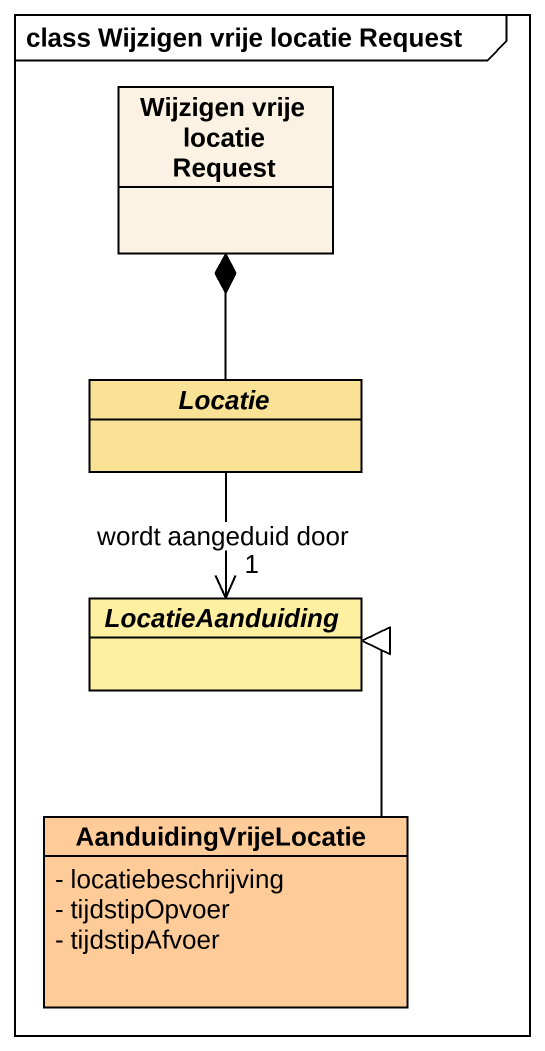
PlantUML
@startuml
mainframe class Wijzigen vrije locatie Request
hide circle
hide empty members
skinparam classAttributeIconSize 0
class "Wijzigen vrije locatie Request" as Wijzigen_vrije_locatie
abstract class Locatie #F9E295
abstract class LocatieAanduiding #FFF0A1
class AanduidingVrijeLocatie #FFCC99 {
  - locatiebeschrijving
  - tijdstipOpvoer
  - tijdstipAfvoer
}
Locatie -up-* Wijzigen_vrije_locatie
Locatie --> "1" LocatieAanduiding : wordt aangeduid door
AanduidingVrijeLocatie -up-|> LocatieAanduiding
@enduml
